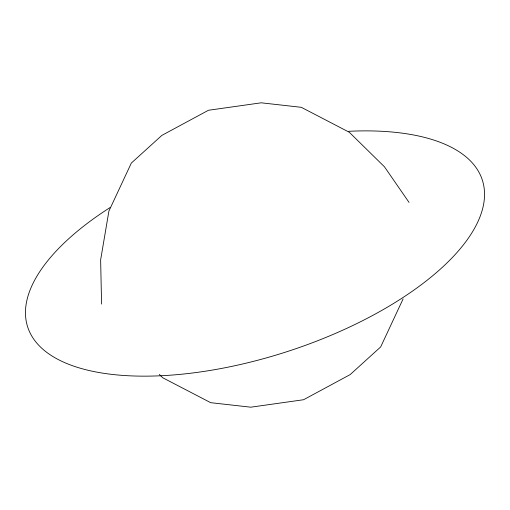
<?xml version="1.0" encoding="UTF-8"?>
<svg xmlns="http://www.w3.org/2000/svg" width="510" height="510" viewBox="0 0 510 510"><rect width="100%" height="100%" fill="white"/><g stroke="black" fill="none" stroke-linecap="round" stroke-linejoin="round"><path stroke-width="0.76" d="M403.104 298.898L380.67 346.934L350.16 374.601L303.565 399.732L250.786 407.19L210.694 402.683L162.722 377.744L159.318 374.397M409.052 202.419L384.457 166.795L349.28 132.256L301.308 107.317L261.222 102.81L208.443 110.268L161.848 135.399L131.331 163.066L108.898 211.102L100.636 259.89L101.573 304.062M348.764 131.293A238.897 103.224 -17.9 0 1 447.487 262.446A238.897 103.224 -17.9 0 1 101.681 372.976A238.897 103.224 -17.9 0 1 109.95 207.627"/></g></svg>
